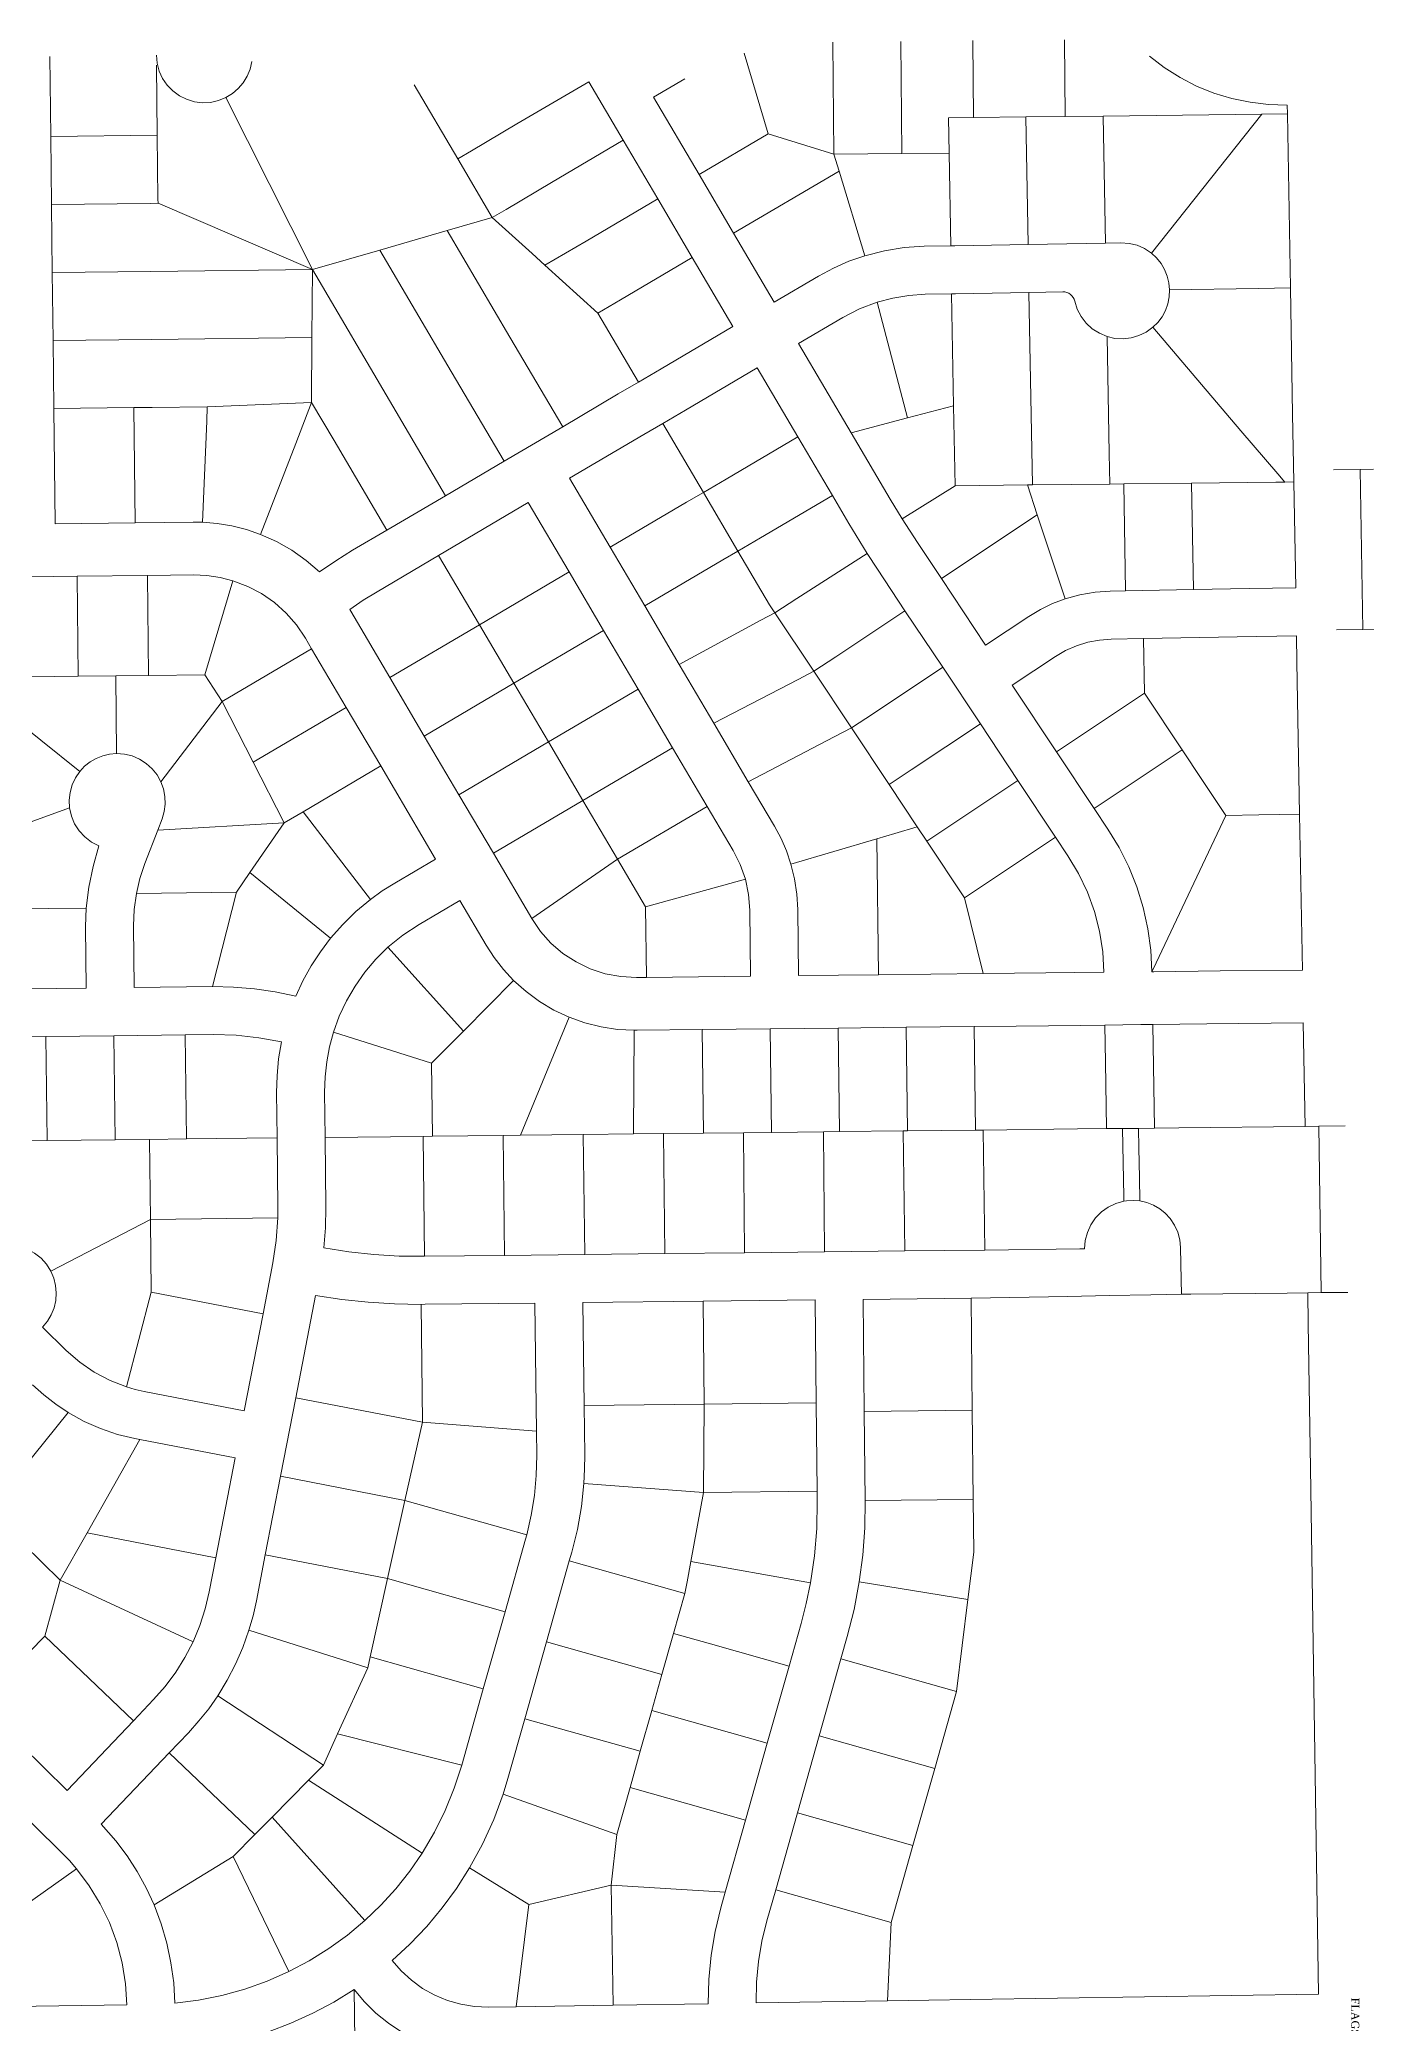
# Model space of a CAD drawing. Header units: feet. Extents: x 865220 to 2841409, y -2240498 to 948907.
# Drawn here: x 2831796 to 2833454, y 946157 to 948636 of the extents above; entities that cross this region are included whole.
import ezdxf

# ---------------------------------------------------------------- set-up
doc = ezdxf.new("R2010")
doc.units = ezdxf.units.FT
doc.header["$LTSCALE"] = 0.015
doc.header["$MEASUREMENT"] = 0
doc.layers.add('Dakota County Parcels', color=7, linetype='Continuous')
doc.layers.add('STREET NAME', color=7, linetype='Continuous')
doc.styles.get("Standard").update_dxf_attribs({"font": 'times.ttf'})

msp = doc.modelspace()

# ---------------------------------------------------------------- linework, layer by layer
at = {"layer": 'Dakota County Parcels', "lineweight": 5}
for p, q in [((2832873.4, 948494.1), (2832871.9, 948634)), ((2832962.9, 948539.1), (2832961.8, 948635.1)), ((2833077.5, 948540.4), (2833076.4, 948636.3)), ((2831809.7, 948515.4), (2831808.6, 948615.4)), ((2832706.1, 948518.5), (2832676.4, 948619.5)), ((2832788.4, 948493.1), (2832786.9, 948633.1)), ((2831942.7, 948516.9), (2831941.7, 948604.4)), ((2832563, 948564.3), (2832602, 948587.2)), ((2832263.7, 948580), (2832318.2, 948487.4)), ((2832481.9, 948583.8), (2832525.1, 948510.6)), ((2832563, 948564.3), (2832619.9, 948467.8)), ((2832962.9, 948539.1), (2832931.6, 948538.8)), ((2832931.6, 948538.8), (2832932.4, 948494.7)), ((2833028.3, 948539.8), (2832962.9, 948539.1)), ((2833077.5, 948540.4), (2833028.3, 948539.8)), ((2833028.3, 948539.8), (2833031.1, 948380.5)), ((2833124.9, 948540.9), (2833077.5, 948540.4)), ((2833323, 948543.2), (2833124.9, 948540.9)), ((2833124.9, 948540.9), (2833127.7, 948382.2)), ((2833323, 948543.2), (2833185.2, 948369.5)), ((2833355.1, 948543.5), (2833323, 948543.2)), ((2833355.1, 948543.5), (2833354.9, 948554.7)), ((2833358.9, 948326.3), (2833355.1, 948543.5)), ((2831809.7, 948515.4), (2831942.7, 948516.9)), ((2831810.7, 948430.4), (2831809.7, 948515.4)), ((2832525.1, 948510.6), (2832568.2, 948437.3)), ((2832619.9, 948467.8), (2832706.1, 948518.5)), ((2832706.1, 948518.5), (2832788.4, 948493.1)), ((2832318.2, 948487.4), (2832361.4, 948414.2)), ((2832788.4, 948493.1), (2832873.4, 948494.1)), ((2832788.4, 948493.1), (2832794.8, 948472.2)), ((2832873.4, 948494.1), (2832932.4, 948494.7)), ((2832932.4, 948494.7), (2832934.4, 948378.8)), ((2832619.9, 948467.8), (2832663, 948394.5)), ((2832663, 948394.5), (2832794.8, 948472.2)), ((2832794.8, 948472.2), (2832827.1, 948366.4)), ((2832568.2, 948437.3), (2832611.3, 948364.1)), ((2831811.6, 948345.4), (2831810.7, 948430.4)), ((2831943.7, 948431.9), (2832136.6, 948349)), ((2832305.1, 948397.9), (2832361.4, 948414.2)), ((2832220.8, 948373.5), (2832305.1, 948397.9)), ((2832663, 948394.5), (2832713.8, 948308.4)), ((2832136.6, 948349), (2832220.8, 948373.5)), ((2832611.3, 948364.1), (2832662.1, 948277.9)), ((2832901.2, 948378.2), (2832934.4, 948378.8)), ((2832934.4, 948378.8), (2832939.4, 948378.9)), ((2833031.1, 948380.5), (2832939.4, 948378.9)), ((2833127.7, 948382.2), (2833031.1, 948380.5)), ((2833146.9, 948382.5), (2833127.7, 948382.2)), ((2831812.6, 948260.4), (2831811.6, 948345.4)), ((2832136.1, 948264), (2832136.6, 948349)), ((2832427.3, 948354.4), (2832493.3, 948294.6)), ((2832713.8, 948308.4), (2832769, 948340.9)), ((2832935.5, 948318.8), (2832902.3, 948318.2)), ((2832940.5, 948318.9), (2832935.5, 948318.8)), ((2832935.5, 948318.8), (2832937.9, 948178.8)), ((2832940.5, 948318.9), (2833032.1, 948320.5)), ((2833032.1, 948320.5), (2833074.5, 948321.3)), ((2833032.1, 948320.5), (2833036.4, 948080)), ((2833207.9, 948323.6), (2833318.9, 948325.6)), ((2833318.9, 948325.6), (2833358.9, 948326.3)), ((2832493.3, 948294.6), (2832544, 948208.4)), ((2832744.2, 948256.7), (2832799.4, 948289.2)), ((2832842.3, 948308.3), (2832880.2, 948163.6)), ((2832135.7, 948183), (2832136.1, 948264)), ((2833129.8, 948265.4), (2833132.3, 948119)), ((2833186.9, 948276.9), (2833297, 948147.6)), ((2831813.6, 948175.4), (2831812.6, 948260.4)), ((2832744.2, 948256.7), (2832809.9, 948145.1)), ((2832692.5, 948226.2), (2832743.2, 948140.1)), ((2831813.6, 948175.4), (2831913.6, 948176.6)), ((2831815.2, 948031.5), (2831813.6, 948175.4)), ((2831915.2, 948032.6), (2831913.6, 948176.6)), ((2832005.2, 948177.6), (2832135.7, 948183)), ((2832809.9, 948145.1), (2832880.2, 948163.6)), ((2832880.2, 948163.6), (2832937.9, 948178.8)), ((2832937.9, 948178.8), (2832939.7, 948078.9)), ((2832376.2, 948109.6), (2832449.4, 948152.7)), ((2832574.5, 948156.7), (2832625.2, 948070.6)), ((2832743.2, 948140.1), (2832786.4, 948066.8)), ((2832809.9, 948145.1), (2832858.8, 948062.1)), ((2833132.3, 948119), (2833133, 948081)), ((2832303, 948066.5), (2832376.2, 948109.6)), ((2832458.1, 948088.2), (2832508.9, 948002.1)), ((2833412.9, 948098.7), (2833445.9, 948099.3)), ((2833445.9, 948099.3), (2833462.8, 948099.6)), ((2833449.4, 947899.3), (2833445.9, 948099.3)), ((2832229.7, 948023.4), (2832303, 948066.5)), ((2832625.2, 948070.6), (2832668.3, 947997.3)), ((2832786.4, 948066.8), (2832807.1, 948031.6)), ((2832873.5, 948037.7), (2832939.7, 948078.9)), ((2832939.7, 948078.9), (2833030.2, 948079.9)), ((2833030.2, 948079.9), (2833036.4, 948080)), ((2833042.5, 948042.6), (2833030.2, 948079.9)), ((2833036.4, 948080), (2833133, 948081)), ((2833133, 948081), (2833150.5, 948081.2)), ((2833150.5, 948081.2), (2833235.4, 948082.2)), ((2833152.8, 947947.6), (2833150.5, 948081.2)), ((2833237.8, 947949.1), (2833235.4, 948082.2)), ((2833351.7, 948083.5), (2833363.1, 948083.6)), ((2833363.1, 948083.6), (2833365.5, 947951.3)), ((2832294.4, 947991.8), (2832406.4, 948057.8)), ((2832406.4, 948057.8), (2832457.4, 947971.2)), ((2832858.8, 948062.1), (2832873.5, 948037.7)), ((2832922.7, 947962.9), (2833042.5, 948042.6)), ((2833042.5, 948042.6), (2833077.4, 947937.6)), ((2831815.2, 948031.5), (2831915.2, 948032.6)), ((2831915.2, 948032.6), (2831987.5, 948033.4)), ((2831999.3, 948033.2), (2831987.5, 948033.4)), ((2832186.9, 947998.2), (2832229.7, 948023.4)), ((2832807.1, 948031.6), (2832830.1, 947994.1)), ((2832873.5, 948037.7), (2832892.8, 948007.8)), ((2832217.4, 947946.5), (2832294.4, 947991.8)), ((2832294.4, 947991.8), (2832345.4, 947905.2)), ((2832508.9, 948002.1), (2832552, 947928.8)), ((2832668.3, 947997.3), (2832708, 947929.9)), ((2832830.1, 947994.1), (2832842.8, 947974.6)), ((2832892.8, 948007.8), (2832922.7, 947962.9)), ((2831754.7, 947964.8), (2831842.7, 947965.8)), ((2831842.7, 947965.8), (2831930.6, 947966.8)), ((2831844.1, 947840.8), (2831842.7, 947965.8)), ((2831930.6, 947966.8), (2831988.2, 947967.4)), ((2831932, 947841.8), (2831930.6, 947966.8)), ((2832345.4, 947905.2), (2832457.4, 947971.2)), ((2832457.4, 947971.2), (2832500.6, 947898)), ((2832842.8, 947974.6), (2832877.2, 947922.8)), ((2832002, 947842.6), (2832037.4, 947960.2)), ((2832922.7, 947962.9), (2832978, 947879.6)), ((2833133.8, 947947.2), (2833152.8, 947947.6)), ((2833152.8, 947947.6), (2833237.8, 947949.1)), ((2832184.7, 947922.1), (2832183.3, 947924.4)), ((2832184.7, 947922.1), (2832233.4, 947839.3)), ((2832552, 947928.8), (2832595.1, 947855.6)), ((2832708, 947929.9), (2832714.4, 947920.3)), ((2832714.4, 947920.3), (2832763.2, 947847)), ((2832877.2, 947922.8), (2832924.3, 947852.1)), ((2832978, 947879.6), (2833031.9, 947915.5)), ((2832233.4, 947839.3), (2832345.4, 947905.2)), ((2832345.4, 947905.2), (2832388.5, 947832)), ((2832388.5, 947832), (2832500.6, 947898)), ((2832500.6, 947898), (2832543.7, 947824.7)), ((2833416.4, 947898.8), (2833449.4, 947899.3)), ((2833449.4, 947899.3), (2833466.4, 947899.6)), ((2832023.7, 947809.2), (2832135.7, 947875.1)), ((2832127.8, 947888.6), (2832135.7, 947875.1)), ((2832135.7, 947875.1), (2832178.8, 947801.9)), ((2833011.2, 947829.7), (2833065.2, 947865.5)), ((2833134.9, 947887.2), (2833175.3, 947888)), ((2833176.5, 947819.5), (2833175.3, 947888)), ((2831756.1, 947839.8), (2831844.1, 947840.8)), ((2831844.1, 947840.8), (2831890.9, 947841.3)), ((2831890.9, 947841.3), (2831932, 947841.8)), ((2831892, 947744.2), (2831890.9, 947841.3)), ((2831932, 947841.8), (2832002, 947842.6)), ((2832002, 947842.6), (2832023.7, 947809.2)), ((2832595.1, 947855.6), (2832638.3, 947782.4)), ((2832763.2, 947847), (2832810.2, 947776.2)), ((2832924.3, 947852.1), (2832971.4, 947781.3)), ((2832233.4, 947839.3), (2832276.5, 947766.1)), ((2832276.5, 947766.1), (2832388.5, 947832)), ((2832388.5, 947832), (2832431.7, 947758.8)), ((2832431.7, 947758.8), (2832543.7, 947824.7)), ((2832543.7, 947824.7), (2832586.8, 947751.5)), ((2833011.2, 947829.7), (2833066.6, 947746.4)), ((2833066.6, 947746.4), (2833176.5, 947819.5)), ((2833176.5, 947819.5), (2833223.6, 947748.7)), ((2831947.4, 947708.9), (2832023.7, 947809.2)), ((2832023.7, 947809.2), (2832062.5, 947733.4)), ((2832062.5, 947733.4), (2832178.8, 947801.9)), ((2832178.8, 947801.9), (2832222, 947728.7)), ((2832276.5, 947766.1), (2832319.7, 947692.8)), ((2832638.3, 947782.4), (2832681.4, 947709.1)), ((2832810.2, 947776.2), (2832857.3, 947705.4)), ((2832971.4, 947781.3), (2833018.4, 947710.5)), ((2832319.7, 947692.8), (2832431.7, 947758.8)), ((2832431.7, 947758.8), (2832474.8, 947685.5)), ((2832474.8, 947685.5), (2832586.8, 947751.5)), ((2832586.8, 947751.5), (2832629.9, 947678.2)), ((2833066.6, 947746.4), (2833113.7, 947675.6)), ((2833113.7, 947675.6), (2833223.6, 947748.7)), ((2832062.5, 947733.4), (2832101.4, 947657.6)), ((2832124.9, 947671.5), (2832222, 947728.7)), ((2832290.5, 947612.3), (2832222, 947728.7)), ((2832319.7, 947692.8), (2832362.8, 947619.6)), ((2832681.4, 947709.1), (2832714.1, 947653.5)), ((2832857.3, 947705.4), (2832892.5, 947652.5)), ((2833018.4, 947710.5), (2833065.5, 947639.8)), ((2831720.8, 947635.4), (2831833.2, 947676.3)), ((2832101.4, 947657.6), (2832124.9, 947671.5)), ((2832124.9, 947671.5), (2832209.1, 947561.8)), ((2832362.8, 947619.6), (2832474.8, 947685.5)), ((2832474.8, 947685.5), (2832517.9, 947612.3)), ((2832517.9, 947612.3), (2832629.9, 947678.2)), ((2832629.9, 947678.2), (2832662.4, 947623)), ((2833113.7, 947675.6), (2833130.9, 947649.8)), ((2833373.8, 947473.7), (2833370.4, 947668.4)), ((2831927.1, 947606.7), (2831943.3, 947648.7)), ((2831943.3, 947648.7), (2831948.7, 947662.7)), ((2831943.3, 947648.7), (2832101.4, 947657.6)), ((2832058.6, 947595.6), (2832101.4, 947657.6)), ((2832892.5, 947652.5), (2832904.4, 947634.7)), ((2832362.8, 947619.6), (2832410.7, 947538.3)), ((2832734.7, 947606.1), (2832842.2, 947637.8)), ((2832844.1, 947467.8), (2832842.2, 947637.8)), ((2832904.4, 947634.7), (2832951.4, 947563.9)), ((2833065.5, 947639.8), (2833080.9, 947616.5)), ((2832041.6, 947570.9), (2832058.6, 947595.6)), ((2832058.6, 947595.6), (2832159.4, 947513.5)), ((2832239.5, 947582.4), (2832290.5, 947612.3)), ((2832410.7, 947538.3), (2832517.9, 947612.3)), ((2832517.9, 947612.3), (2832553.1, 947552.5)), ((2831916.6, 947569.5), (2832041.6, 947570.9)), ((2832011.9, 947453), (2832041.6, 947570.9)), ((2832553.1, 947552.5), (2832677.7, 947587.2)), ((2831758.8, 947550.1), (2831853.8, 947551.2)), ((2831853.8, 947551.2), (2831853.1, 947528.1)), ((2832270, 947530.7), (2832320.9, 947560.7)), ((2832320.9, 947560.7), (2832353.8, 947504.8)), ((2832554.1, 947464.5), (2832553.1, 947552.5)), ((2832684.1, 947466), (2832683.2, 947548.6)), ((2832744.1, 947466.7), (2832743.2, 947549.3)), ((2832951.4, 947563.9), (2832974.7, 947469.2)), ((2831853.9, 947451.2), (2831853.1, 947528.1)), ((2831913.9, 947451.9), (2831913.1, 947528.8)), ((2832325.4, 947397.5), (2832231.1, 947502.2)), ((2832844.1, 947467.8), (2832974.7, 947469.2)), ((2831721.9, 947449.7), (2831853.9, 947451.2)), ((2831913.9, 947451.9), (2832011.9, 947453)), ((2832325.4, 947397.5), (2832388, 947460.8)), ((2832541.6, 947464.4), (2832554.1, 947464.5)), ((2832554.1, 947464.5), (2832684.1, 947466)), ((2832744.1, 947466.7), (2832844.1, 947467.8)), ((2832162.9, 947395.9), (2832285.6, 947357.3)), ((2832285.6, 947357.3), (2832325.4, 947397.5)), ((2832396.6, 947267.3), (2832457.5, 947414.7)), ((2832537.9, 947268.9), (2832538.7, 947398.4)), ((2832538.7, 947398.4), (2832542.3, 947398.4)), ((2832542.3, 947398.4), (2832623.8, 947399.3)), ((2832623.8, 947399.3), (2832708.8, 947400.3)), ((2832625.3, 947269.9), (2832623.8, 947399.3)), ((2832708.8, 947400.3), (2832793.8, 947401.2)), ((2832710.3, 947270.8), (2832708.8, 947400.3)), ((2832793.8, 947401.2), (2832878.8, 947402.2)), ((2832795.3, 947271.8), (2832793.8, 947401.2)), ((2832878.8, 947402.2), (2832963.8, 947403.1)), ((2832880.3, 947272.7), (2832878.8, 947402.2)), ((2832965.2, 947273.7), (2832963.8, 947403.1)), ((2833189, 947276.2), (2833186.8, 947405.6)), ((2833377.2, 947278.3), (2833374.9, 947407.7)), ((2831722.5, 947389.7), (2831803.5, 947390.6)), ((2831803.5, 947390.6), (2831888.6, 947391.6)), ((2831805, 947260.7), (2831803.5, 947390.6)), ((2831888.6, 947391.6), (2831977.6, 947392.6)), ((2831890.1, 947261.6), (2831888.6, 947391.6)), ((2831977.6, 947392.6), (2832012.6, 947393)), ((2831979.1, 947262.6), (2831977.6, 947392.6)), ((2832286.6, 947266.1), (2832285.6, 947357.3)), ((2832092.5, 947263.9), (2832091.9, 947320.5)), ((2832152.5, 947264.6), (2832151.9, 947321.2)), ((2832625.3, 947269.9), (2832675.2, 947270.4)), ((2832675.2, 947270.4), (2832710.3, 947270.8)), ((2832676.8, 947120.5), (2832675.2, 947270.4)), ((2832710.3, 947270.8), (2832775.2, 947271.5)), ((2832775.2, 947271.5), (2832795.3, 947271.8)), ((2832776.8, 947121.6), (2832775.2, 947271.5)), ((2832795.3, 947271.8), (2832875.1, 947272.7)), ((2832875.1, 947272.7), (2832880.3, 947272.7)), ((2832876.8, 947122.7), (2832875.1, 947272.7)), ((2832880.3, 947272.7), (2832965.2, 947273.7)), ((2832965.2, 947273.7), (2832975.1, 947273.8)), ((2832976.8, 947123.8), (2832975.1, 947273.8)), ((2833169.1, 947275.9), (2833189, 947276.2)), ((2833189, 947276.2), (2833219.3, 947276.6)), ((2833219.3, 947276.6), (2833377.2, 947278.3)), ((2833377.2, 947278.3), (2833394.3, 947278.5)), ((2833394.3, 947278.5), (2833427.3, 947278.9)), ((2833394.3, 947278.5), (2833397.5, 947070.6)), ((2831771, 947260.3), (2831805, 947260.7)), ((2831805, 947260.7), (2831890.1, 947261.6)), ((2831890.1, 947261.6), (2831933.1, 947262.1)), ((2831933.1, 947262.1), (2831979.1, 947262.6)), ((2831934.2, 947162.1), (2831933.1, 947262.1)), ((2831979.1, 947262.6), (2832092.5, 947263.9)), ((2832093.5, 947176.5), (2832092.5, 947263.9)), ((2832152.5, 947264.6), (2832275.2, 947265.9)), ((2832153.5, 947177.2), (2832152.5, 947264.6)), ((2832275.2, 947265.9), (2832286.6, 947266.1)), ((2832276.9, 947116), (2832275.2, 947265.9)), ((2832286.6, 947266.1), (2832375.2, 947267.1)), ((2832375.2, 947267.1), (2832396.6, 947267.3)), ((2832376.9, 947117.1), (2832375.2, 947267.1)), ((2832396.6, 947267.3), (2832475.2, 947268.2)), ((2832475.2, 947268.2), (2832537.9, 947268.9)), ((2832476.9, 947118.2), (2832475.2, 947268.2)), ((2832537.9, 947268.9), (2832575.2, 947269.3)), ((2832575.2, 947269.3), (2832625.3, 947269.9)), ((2832576.9, 947119.3), (2832575.2, 947269.3)), ((2832093.4, 947163.9), (2832093.5, 947176.5)), ((2831809.7, 947097.5), (2831934.2, 947162.1)), ((2831934.2, 947162.1), (2832093.4, 947163.9)), ((2831935.2, 947071.3), (2831934.2, 947162.1)), ((2832676.8, 947120.5), (2832776.8, 947121.6)), ((2832776.8, 947121.6), (2832876.8, 947122.7)), ((2832876.8, 947122.7), (2832976.8, 947123.8)), ((2832087.3, 947108), (2832075, 947044.2)), ((2832276.9, 947116), (2832376.9, 947117.1)), ((2832376.9, 947117.1), (2832476.9, 947118.2)), ((2832476.9, 947118.2), (2832576.9, 947119.3)), ((2832576.9, 947119.3), (2832676.8, 947120.5)), ((2831904.5, 946952.7), (2831935.2, 947071.3)), ((2832075, 947044.2), (2831935.2, 947071.3)), ((2832115.8, 946939.3), (2832140.6, 947067.2)), ((2832272.4, 947055.9), (2832277.5, 947056)), ((2832274.1, 946908.6), (2832272.4, 947055.9)), ((2832277.5, 947056), (2832414.8, 947057.5)), ((2832474.8, 947058.2), (2832624.8, 947059.9)), ((2832476.3, 946929.6), (2832474.8, 947058.2)), ((2832624.8, 947059.9), (2832764.8, 947061.4)), ((2832626.2, 946931.3), (2832624.8, 947059.9)), ((2832766.2, 946932.9), (2832764.8, 947061.4)), ((2832824.8, 947062.1), (2832959.8, 947063.6)), ((2832826.3, 946922.1), (2832824.8, 947062.1)), ((2832961.3, 946923.7), (2832959.8, 947063.6)), ((2833380.5, 947070.4), (2833397.5, 947070.6)), ((2831829.1, 946998.3), (2831799.3, 947027.6)), ((2832075, 947044.2), (2832051.5, 946922.9)), ((2832051.5, 946922.9), (2831926.3, 946947.1)), ((2832096.8, 946841.1), (2832115.8, 946939.3)), ((2832115.8, 946939.3), (2832274.1, 946908.6)), ((2832626.2, 946931.3), (2832476.3, 946929.6)), ((2832477, 946868), (2832476.3, 946929.6)), ((2832626.2, 946931.3), (2832625.5, 946820.8)), ((2832766.2, 946932.9), (2832626.2, 946931.3)), ((2832767.5, 946822.4), (2832766.2, 946932.9)), ((2832961.3, 946923.7), (2832826.3, 946922.1)), ((2832962.6, 946812.2), (2832961.3, 946923.7)), ((2831732.8, 946798.4), (2831831.6, 946920.6)), ((2832274.1, 946908.6), (2832252.3, 946811)), ((2832416.6, 946897.4), (2832274.1, 946908.6)), ((2832827.6, 946810.7), (2832826.3, 946922.1)), ((2831855, 946770.5), (2831920.8, 946887.1)), ((2831914.8, 946888.2), (2831920.8, 946887.1)), ((2831920.8, 946887.1), (2832040.1, 946864)), ((2832417, 946867.3), (2832416.6, 946897.4)), ((2832040.1, 946864), (2832015.9, 946739.3)), ((2832077.7, 946742.8), (2832096.8, 946841.1)), ((2832096.8, 946841.1), (2832252.3, 946811)), ((2832475.9, 946832.2), (2832625.5, 946820.8)), ((2832252.3, 946811), (2832230.5, 946713.2)), ((2832252.3, 946811), (2832404.5, 946768)), ((2832625.5, 946820.8), (2832609.5, 946734.8)), ((2832625.5, 946820.8), (2832767.5, 946822.4)), ((2832767.6, 946810), (2832767.5, 946822.4)), ((2832827.6, 946810.7), (2832962.6, 946812.2)), ((2832963.3, 946746.2), (2832962.6, 946812.2)), ((2831775.5, 946756.3), (2831821.4, 946711.1)), ((2831821.4, 946711.1), (2831855, 946770.5)), ((2831855, 946770.5), (2832015.9, 946739.3)), ((2832377.4, 946671.8), (2832403.1, 946762.6)), ((2832403.1, 946762.6), (2832404.5, 946768)), ((2832015.9, 946739.3), (2832007.7, 946696.8)), ((2832066.6, 946685.3), (2832077.7, 946742.8)), ((2832077.7, 946742.8), (2832230.5, 946713.2)), ((2832429.2, 946634.3), (2832457.7, 946735.4)), ((2832457.7, 946735.4), (2832460.8, 946746.3)), ((2832602.1, 946694.6), (2832457.7, 946735.4)), ((2832609.5, 946734.8), (2832604.8, 946709.4)), ((2832759, 946707.8), (2832609.5, 946734.8)), ((2832955.9, 946687.3), (2832963.3, 946746.2)), ((2831802.4, 946641.1), (2831821.4, 946711.1)), ((2831821.4, 946711.1), (2831987.5, 946634.4)), ((2832208.7, 946615.3), (2832230.5, 946713.2)), ((2832230.5, 946713.2), (2832377.4, 946671.8)), ((2832604.8, 946709.4), (2832602.1, 946694.6)), ((2832955.9, 946687.3), (2832820.1, 946709)), ((2832587.9, 946644.6), (2832602.1, 946694.6)), ((2832941.5, 946572.3), (2832955.9, 946687.3)), ((2832350.2, 946575.3), (2832377.4, 946671.8)), ((2832747.3, 946657.1), (2832732.3, 946603.9)), ((2831719.7, 946557.2), (2831802.4, 946641.1)), ((2831802.4, 946641.1), (2831913.2, 946535.7)), ((2832057.3, 946648.7), (2832205.7, 946601.9)), ((2832402, 946538.1), (2832429.2, 946634.3)), ((2832573.5, 946593.6), (2832429.2, 946634.3)), ((2832573.5, 946593.6), (2832587.9, 946644.6)), ((2832634.3, 946631.6), (2832587.9, 946644.6)), ((2832732.3, 946603.9), (2832634.3, 946631.6)), ((2832805, 946640.8), (2832797.2, 946613)), ((2832168.1, 946519.1), (2832205.7, 946601.9)), ((2832205.7, 946601.9), (2832208.7, 946615.3)), ((2832208.7, 946615.3), (2832350.2, 946575.3)), ((2832732.3, 946603.9), (2832705.1, 946507.7)), ((2832797.2, 946613), (2832770, 946516.8)), ((2832941.5, 946572.3), (2832797.2, 946613)), ((2832560.8, 946548.4), (2832573.5, 946593.6)), ((2831830.1, 946448.4), (2831719.7, 946557.2)), ((2831938.2, 946562), (2831913.2, 946535.7)), ((2832018.3, 946566.7), (2832150.3, 946479.9)), ((2832323.2, 946479.9), (2832350.2, 946575.3)), ((2832914.4, 946476), (2832941.5, 946572.3)), ((2831913.2, 946535.7), (2831830.1, 946448.4)), ((2832381, 946463.6), (2832402, 946538.1)), ((2832546.3, 946497.4), (2832402, 946538.1)), ((2832546.3, 946497.4), (2832560.8, 946548.4)), ((2832705.1, 946507.7), (2832560.8, 946548.4)), ((2831957.6, 946495.3), (2831981.7, 946520.6)), ((2832168.1, 946519.1), (2832150.3, 946479.9)), ((2832168.1, 946519.1), (2832323.2, 946479.9)), ((2832705.1, 946507.7), (2832677.9, 946411.4)), ((2832770, 946516.8), (2832742.8, 946420.6)), ((2832914.4, 946476), (2832770, 946516.8)), ((2831872.7, 946406.2), (2831957.6, 946495.3)), ((2831957.6, 946495.3), (2832064.7, 946393.3)), ((2832150.3, 946479.9), (2832131.9, 946461.3)), ((2832533.6, 946452.2), (2832546.3, 946497.4)), ((2832131.9, 946461.3), (2832086.4, 946415.3)), ((2832131.9, 946461.3), (2832274, 946370.3)), ((2832374.9, 946443.9), (2832381, 946463.6)), ((2832517, 946393.6), (2832533.6, 946452.2)), ((2832677.9, 946411.4), (2832533.6, 946452.2)), ((2832887.2, 946379.8), (2832914.4, 946476)), ((2831753.2, 946439.9), (2831823.5, 946370.7)), ((2832517, 946393.6), (2832374.9, 946443.9)), ((2831872.7, 946406.2), (2831891, 946385.4)), ((2832086.4, 946415.3), (2832064.7, 946393.3)), ((2832086.4, 946415.3), (2832202.3, 946286)), ((2832677.9, 946411.4), (2832652.5, 946321.5)), ((2832742.8, 946420.6), (2832715.7, 946324.3)), ((2832887.2, 946379.8), (2832742.8, 946420.6)), ((2832064.7, 946393.3), (2832037.6, 946366)), ((2832510, 946330.1), (2832517, 946393.6)), ((2832860, 946283.6), (2832887.2, 946379.8)), ((2831938.7, 946305.6), (2832037.6, 946366)), ((2832037.6, 946366), (2832107.3, 946222.2)), ((2831761.4, 946293.5), (2831841.9, 946350.6)), ((2832407.3, 946306.1), (2832332.9, 946351.6)), ((2832407.3, 946306.1), (2832510, 946330.1)), ((2832512.3, 946180.2), (2832510, 946330.1)), ((2832510, 946330.1), (2832652.5, 946321.5)), ((2832391.1, 946178.3), (2832407.3, 946306.1)), ((2832652.5, 946321.5), (2832646.9, 946301.7)), ((2832715.7, 946324.3), (2832704.7, 946285.4)), ((2832860, 946283.6), (2832715.7, 946324.3)), ((2832855.3, 946185.5), (2832860, 946283.6)), ((2831763.1, 946178.5), (2831904.8, 946180.7)), ((2832192.2, 945975.2), (2832188.7, 946199.8)), ((2832512.3, 946180.2), (2832391.1, 946178.3)), ((2832631.3, 946182), (2832512.3, 946180.2)), ((2832855.3, 946185.5), (2832691.3, 946182.9)), ((2832907.1, 946186.3), (2832855.3, 946185.5)), ((2832959, 946187.1), (2832907.1, 946186.3)), ((2833394.1, 946193.8), (2832959, 946187.1)), ((2832391.1, 946178.3), (2832356.5, 946177.8))]:
    msp.add_line(p, q, dxfattribs=at)
for points in [[(2831941.6, 948616.8), (2831942.5, 948606.8), (2831945.2, 948597), (2831949.4, 948587.8), (2831955.2, 948579.5), (2831962.2, 948572.2), (2831970.4, 948566.3), (2831979.4, 948561.8), (2831989.1, 948558.8), (2831999.1, 948557.6), (2832009.2, 948558), (2832019.1, 948560.2), (2832028.5, 948563.9)], [(2832028.5, 948563.9), (2832036.7, 948568.9), (2832044, 948575.2), (2832050.3, 948582.5), (2832055.2, 948590.7), (2832058.8, 948599.6), (2832061, 948609)], [(2833182.8, 948615.7), (2833201.3, 948601.5), (2833221, 948589.1), (2833241.7, 948578.4), (2833263.3, 948569.6), (2833285.6, 948562.8), (2833308.4, 948558.1), (2833331.6, 948555.3), (2833354.9, 948554.7)], [(2832028.5, 948563.9), (2832082.4, 948456.7), (2832136.6, 948349)], [(2832318.2, 948487.4), (2832335.5, 948497.5), (2832392.3, 948531), (2832481.9, 948583.8)], [(2831943.7, 948431.9), (2831943.6, 948436.9), (2831942.7, 948516.9)], [(2832361.4, 948414.2), (2832378.6, 948424.3), (2832435.4, 948457.8), (2832525.1, 948510.6)], [(2832427.3, 948354.4), (2832478.6, 948384.5), (2832568.2, 948437.3)], [(2831810.7, 948430.4), (2831933.7, 948431.8), (2831943.7, 948431.9)], [(2832361.4, 948414.2), (2832411.1, 948369), (2832427.3, 948354.4)], [(2832305.1, 948397.9), (2832383.5, 948264.7), (2832449.4, 948152.7)], [(2832220.8, 948373.5), (2832310.2, 948221.6), (2832376.2, 948109.6)], [(2832493.3, 948294.6), (2832521.7, 948311.3), (2832611.3, 948364.1)], [(2832827.1, 948366.4), (2832807.1, 948359.4), (2832787.7, 948350.9), (2832769, 948340.9)], [(2832901.2, 948378.2), (2832876.2, 948376.6), (2832851.4, 948372.6), (2832827.1, 948366.4)], [(2833185.2, 948369.5), (2833176.6, 948375.2), (2833167.2, 948379.4), (2833157.2, 948381.8), (2833146.9, 948382.5)], [(2833207.9, 948323.6), (2833207.1, 948332.4), (2833205, 948340.9), (2833201.7, 948349.1), (2833197.2, 948356.7), (2833191.7, 948363.6), (2833185.2, 948369.5)], [(2831811.6, 948345.4), (2831934.6, 948346.8), (2832136.6, 948349)], [(2832136.6, 948349), (2832237, 948178.5), (2832303, 948066.5)], [(2832902.3, 948318.2), (2832882, 948316.8), (2832861.9, 948313.5), (2832842.3, 948308.3)], [(2833089.4, 948309.5), (2833088.6, 948312), (2833087.4, 948314.2), (2833085.9, 948316.3), (2833084, 948318), (2833081.9, 948319.4), (2833079.5, 948320.5), (2833077, 948321.1), (2833074.5, 948321.3)], [(2833186.9, 948276.9), (2833193.1, 948283.1), (2833198.4, 948290.1), (2833202.6, 948297.9), (2833205.6, 948306.2), (2833207.4, 948314.8), (2833207.9, 948323.6)], [(2833363.1, 948083.6), (2833361.6, 948168.5), (2833358.9, 948326.3)], [(2832842.3, 948308.3), (2832820.3, 948299.9), (2832799.4, 948289.2)], [(2833089.4, 948309.5), (2833092.5, 948299.6), (2833097.3, 948290.3), (2833103.7, 948282), (2833111.3, 948275), (2833120.1, 948269.4), (2833129.8, 948265.4)], [(2831812.6, 948260.4), (2831935.6, 948261.8), (2832136.1, 948264)], [(2832662.1, 948277.9), (2832572.4, 948225.1), (2832544, 948208.4)], [(2833129.8, 948265.4), (2833139.6, 948263.1), (2833149.7, 948262.6), (2833159.8, 948263.7), (2833169.5, 948266.6), (2833178.6, 948271), (2833186.9, 948276.9)], [(2832574.5, 948156.7), (2832602.9, 948173.4), (2832692.5, 948226.2)], [(2832449.4, 948152.7), (2832518.9, 948193.6), (2832544, 948208.4)], [(2831913.6, 948176.6), (2831936.5, 948176.8), (2832005.2, 948177.6)], [(2831999.3, 948033.2), (2832004.5, 948159.7), (2832005.2, 948177.6)], [(2832071.7, 948018.1), (2832115.8, 948131.8), (2832135.7, 948183)], [(2832135.7, 948183), (2832163.8, 948135.4), (2832229.7, 948023.4)], [(2832458.1, 948088.2), (2832550.9, 948142.8), (2832574.5, 948156.7)], [(2832625.2, 948070.6), (2832653.6, 948087.3), (2832743.2, 948140.1)], [(2833297, 948147.6), (2833343.1, 948093.7), (2833351.7, 948083.5)], [(2832508.9, 948002.1), (2832604.1, 948058.2), (2832625.2, 948070.6)], [(2832668.3, 947997.3), (2832696.7, 948014), (2832786.4, 948066.8)], [(2833235.4, 948082.2), (2833340.5, 948083.4), (2833351.7, 948083.5)], [(2832071.7, 948018.1), (2832054.1, 948024.1), (2832036.1, 948028.7), (2832017.8, 948031.7), (2831999.3, 948033.2)], [(2832145.6, 947971.2), (2832128.9, 947985.6), (2832110.9, 947998.3), (2832091.8, 948009.2), (2832071.7, 948018.1)], [(2832186.9, 947998.2), (2832166, 947985.1), (2832145.6, 947971.2)], [(2832552, 947928.8), (2832649.4, 947986.2), (2832668.3, 947997.3)], [(2832714.4, 947920.3), (2832742.2, 947938), (2832830.1, 947994.1)], [(2832037.4, 947960.2), (2832021.3, 947964.3), (2832004.8, 947966.7), (2831988.2, 947967.4)], [(2832127.8, 947888.6), (2832116.8, 947904.9), (2832103.9, 947919.7), (2832089.3, 947932.8), (2832073.2, 947944.1), (2832055.8, 947953.2), (2832037.4, 947960.2)], [(2832217.4, 947946.5), (2832200.1, 947935.8), (2832183.3, 947924.4)], [(2833133.8, 947947.2), (2833114.7, 947945.9), (2833095.8, 947942.7), (2833077.4, 947937.6)], [(2833237.8, 947949.1), (2833307.4, 947950.3), (2833365.5, 947951.3)], [(2832595.1, 947855.6), (2832696.9, 947910.8), (2832714.4, 947920.3)], [(2832763.2, 947847), (2832790.6, 947865.3), (2832877.2, 947922.8)], [(2833077.4, 947937.6), (2833061.6, 947931.6), (2833046.4, 947924.2), (2833031.9, 947915.5)], [(2833175.3, 947888), (2833292.4, 947890), (2833366.4, 947891.3)], [(2833370.4, 947668.4), (2833367, 947858.6), (2833366.4, 947891.3)], [(2833134.9, 947887.2), (2833120.1, 947886.1), (2833105.6, 947883.4), (2833091.5, 947879), (2833077.9, 947873), (2833065.2, 947865.5)], [(2832638.3, 947782.4), (2832743.5, 947836.8), (2832763.2, 947847)], [(2832810.2, 947776.2), (2832837.7, 947794.5), (2832924.3, 947852.1)], [(2831700, 947839.2), (2831748.5, 947800.2), (2831845.9, 947721.8)], [(2832681.4, 947709.1), (2832788.6, 947765), (2832810.2, 947776.2)], [(2832857.3, 947705.4), (2832884.8, 947723.7), (2832971.4, 947781.3)], [(2831892, 947744.2), (2831883.2, 947743.5), (2831874.7, 947741.5), (2831866.5, 947738.2), (2831858.9, 947733.8), (2831852, 947728.3), (2831845.9, 947721.8)], [(2831947.4, 947708.9), (2831942.6, 947717.6), (2831936.4, 947725.3), (2831929, 947732), (2831920.7, 947737.3), (2831911.5, 947741.2), (2831901.9, 947743.5), (2831892, 947744.2)], [(2833223.6, 947748.7), (2833248.1, 947711.9), (2833278.1, 947666.8)], [(2831845.9, 947721.8), (2831840.5, 947713.8), (2831836.4, 947705), (2831833.8, 947695.7), (2831832.7, 947686), (2831833.2, 947676.3)], [(2831948.7, 947662.7), (2831951.4, 947671.8), (2831952.6, 947681.2), (2831952.3, 947690.7), (2831950.6, 947700), (2831947.4, 947708.9)], [(2832904.4, 947634.7), (2832931.8, 947652.9), (2833018.4, 947710.5)], [(2831833.2, 947676.3), (2831835.5, 947666.1), (2831839.5, 947656.5), (2831845.1, 947647.7), (2831852.2, 947640), (2831860.5, 947633.6), (2831869.8, 947628.8)], [(2833185.8, 947471.6), (2833191.1, 947482.9), (2833278.1, 947666.8)], [(2833278.1, 947666.8), (2833319.5, 947667.5), (2833370.4, 947668.4)], [(2832734.7, 947606.1), (2832729.1, 947622.5), (2832722.3, 947638.3), (2832714.1, 947653.5)], [(2832842.2, 947637.8), (2832864.6, 947644.3), (2832892.5, 947652.5)], [(2833185.8, 947471.6), (2833184.4, 947498.6), (2833180.8, 947525.3), (2833175, 947551.7), (2833167, 947577.5), (2833157, 947602.5), (2833144.9, 947626.7), (2833130.9, 947649.8)], [(2831869.8, 947628.8), (2831862.6, 947603.3), (2831857.2, 947577.4), (2831853.8, 947551.2)], [(2832677.7, 947587.2), (2832671.2, 947605.6), (2832662.4, 947623)], [(2832951.4, 947563.9), (2832978.9, 947582.2), (2833065.5, 947639.8)], [(2831927.1, 947606.7), (2831921, 947588.3), (2831916.6, 947569.5)], [(2832743.2, 947549.3), (2832742.1, 947568.5), (2832739.2, 947587.5), (2832734.7, 947606.1)], [(2833125.8, 947470.9), (2833124.3, 947496.6), (2833120.3, 947522.1), (2833113.9, 947547), (2833105.2, 947571.2), (2833094.1, 947594.4), (2833080.9, 947616.5)], [(2831916.6, 947569.5), (2831913.8, 947549.3), (2831913.1, 947528.8)], [(2832239.5, 947582.4), (2832224, 947572.5), (2832209.1, 947561.8)], [(2832683.2, 947548.6), (2832681.7, 947568.1), (2832677.7, 947587.2)], [(2832209.1, 947561.8), (2832191, 947546.7), (2832174.6, 947530.7), (2832159.4, 947513.5)], [(2832270, 947530.7), (2832249.8, 947517.4), (2832231.1, 947502.2)], [(2832410.7, 947538.3), (2832421.7, 947522), (2832434.8, 947507.4), (2832449.7, 947494.5), (2832466.2, 947483.8), (2832483.9, 947475.2), (2832502.6, 947469.1), (2832521.9, 947465.5), (2832541.6, 947464.4)], [(2832159.4, 947513.5), (2832146.6, 947496.6), (2832135, 947478.9), (2832124.7, 947460.4), (2832115.8, 947441.2)], [(2832231.1, 947502.2), (2832216, 947487.2), (2832202.2, 947471), (2832189.9, 947453.6), (2832179.3, 947435.2), (2832170.2, 947415.9), (2832162.9, 947395.9)], [(2832353.8, 947504.8), (2832363.9, 947489.2), (2832375.4, 947474.5), (2832388, 947460.8)], [(2832974.7, 947469.2), (2833053.4, 947470.1), (2833125.8, 947470.9), (2833125.8, 947470.9)], [(2833185.8, 947471.6), (2833188.3, 947471.6), (2833271, 947472.6), (2833373.8, 947473.7)], [(2832115.8, 947441.2), (2832090.1, 947446.6), (2832064.2, 947450.3), (2832038.1, 947452.5), (2832011.9, 947453)], [(2832388, 947460.8), (2832403.6, 947446.8), (2832420.5, 947434.4), (2832438.5, 947423.7), (2832457.5, 947414.7)], [(2832162.9, 947395.9), (2832158, 947377.6), (2832154.5, 947359), (2832152.4, 947340.2), (2832151.9, 947321.2)], [(2832457.5, 947414.7), (2832477.1, 947407.7), (2832497.3, 947402.7), (2832517.9, 947399.5), (2832538.7, 947398.4)], [(2832963.8, 947403.1), (2833016, 947403.7), (2833097, 947404.6), (2833126.8, 947405)], [(2833126.8, 947405), (2833171.9, 947405.5), (2833186.8, 947405.6)], [(2833129, 947275.5), (2833127.6, 947358.6), (2833126.8, 947405)], [(2833186.8, 947405.6), (2833254.5, 947406.4), (2833374.9, 947407.7)], [(2832097.9, 947383.8), (2832069.7, 947389.1), (2832041.2, 947392.2), (2832012.6, 947393)], [(2832097.9, 947383.8), (2832094.4, 947362.8), (2832092.4, 947341.7), (2832091.9, 947320.5)], [(2832975.1, 947273.8), (2833092.6, 947275.1), (2833129, 947275.5)], [(2833129, 947275.5), (2833134.2, 947275.6), (2833149.1, 947275.7)], [(2833149.1, 947275.7), (2833152.8, 947275.8), (2833169.1, 947275.9)], [(2833149.1, 947275.7), (2833150.5, 947190.9), (2833150.5, 947184.9)], [(2833170.5, 947185.2), (2833170.1, 947214.2), (2833169.5, 947251.5), (2833169.1, 947275.9)], [(2832150.8, 947126.4), (2832153, 947151.7), (2832153.5, 947177.2)], [(2833150.5, 947184.9), (2833140.5, 947182), (2833131.1, 947177.5), (2833122.6, 947171.4), (2833115.3, 947163.9), (2833109.4, 947155.3), (2833105.1, 947145.8), (2833102.5, 947135.7), (2833101.7, 947125.2)], [(2833150.5, 947184.9), (2833154.2, 947185.4), (2833162.8, 947185.9), (2833170.5, 947185.2)], [(2833170.5, 947185.2), (2833179.3, 947183.2), (2833187.7, 947179.9), (2833195.5, 947175.4), (2833202.5, 947169.8), (2833208.7, 947163.2), (2833214.1, 947155), (2833218.2, 947146.1), (2833220.7, 947136.6), (2833221.7, 947126.8)], [(2832087.3, 947108), (2832091.5, 947135.8), (2832093.4, 947163.9)], [(2831760.9, 947129.5), (2831770.9, 947127.9), (2831780.5, 947124.7), (2831789.5, 947119.8), (2831797.5, 947113.6), (2831804.3, 947106.1), (2831809.7, 947097.5)], [(2832150.8, 947126.4), (2832182.1, 947121.5), (2832213.6, 947118.2), (2832245.2, 947116.3), (2832276.9, 947116)], [(2832976.8, 947123.8), (2833095.7, 947125.2), (2833101.7, 947125.2)], [(2833222.6, 947068.6), (2833222.3, 947086.4), (2833221.7, 947126.8)], [(2831809.7, 947097.5), (2831813.4, 947088.8), (2831815.7, 947079.7), (2831816.6, 947070.3), (2831815.9, 947060.9), (2831813.8, 947051.6), (2831810.3, 947042.9), (2831805.4, 947034.8), (2831799.3, 947027.6)], [(2832140.6, 947067.2), (2832173.3, 947062.2), (2832206.2, 947058.6), (2832239.3, 947056.5), (2832272.4, 947055.9)], [(2832416.6, 946897.4), (2832416.3, 946928.9), (2832414.8, 947057.5)], [(2832959.8, 947063.6), (2833080.6, 947065.9), (2833132.4, 947066.9), (2833184.3, 947067.9), (2833222.6, 947068.6)], [(2833222.6, 947068.6), (2833234.4, 947068.7), (2833354.8, 947070.1), (2833380.5, 947070.4)], [(2833394.1, 946193.8), (2833383.9, 946851.2), (2833381.1, 947031.8), (2833380.5, 947070.4)], [(2833397.5, 947070.6), (2833430.5, 947070.9), (2833430.5, 947070.9)], [(2831904.5, 946952.7), (2831883.8, 946960.7), (2831864.1, 946971.1), (2831845.8, 946983.6), (2831829.1, 946998.3)], [(2831831.6, 946920.6), (2831815.9, 946931.1), (2831801, 946942.8), (2831787, 946955.5)], [(2831926.3, 946947.1), (2831915.3, 946949.6), (2831904.5, 946952.7)], [(2831914.8, 946888.2), (2831893, 946893.5), (2831871.8, 946900.7), (2831851.2, 946909.7), (2831831.6, 946920.6)], [(2832404.5, 946768), (2832410.2, 946792.5), (2832414.1, 946817.2), (2832416.4, 946842.2), (2832417, 946867.3)], [(2832475.9, 946832.2), (2832476.8, 946850.1), (2832477, 946868)], [(2832460.8, 946746.3), (2832467.8, 946774.6), (2832472.8, 946803.3), (2832475.9, 946832.2)], [(2832767.6, 946810), (2832766.9, 946775.8), (2832764, 946741.6), (2832759, 946707.8)], [(2832827.6, 946810.7), (2832827, 946776.7), (2832824.5, 946742.7), (2832820.1, 946709)], [(2832759, 946707.8), (2832753.8, 946682.3), (2832747.3, 946657.1)], [(2832820.1, 946709), (2832813.6, 946674.7), (2832805, 946640.8)], [(2831987.5, 946634.4), (2831995.9, 946654.6), (2832002.7, 946675.4), (2832007.7, 946696.8)], [(2832057.3, 946648.7), (2832062.5, 946666.9), (2832066.6, 946685.3)], [(2831938.2, 946562), (2831952.7, 946578.5), (2831965.8, 946596.2), (2831977.4, 946614.8), (2831987.5, 946634.4)], [(2832018.3, 946566.7), (2832030.2, 946586.2), (2832040.6, 946606.4), (2832049.7, 946627.3), (2832057.3, 946648.7)], [(2831981.7, 946520.6), (2831994.8, 946535.3), (2832007, 946550.6), (2832018.3, 946566.7)], [(2832274, 946370.3), (2832289.3, 946396.3), (2832302.6, 946423.3), (2832314, 946451.2), (2832323.2, 946479.9)], [(2832332.9, 946351.6), (2832349.1, 946381.3), (2832363.2, 946412.2), (2832374.9, 946443.9)], [(2831938.7, 946305.6), (2831928.9, 946326.8), (2831917.7, 946347.2), (2831905, 946366.7), (2831891, 946385.4)], [(2831823.5, 946370.7), (2831833, 946360.9), (2831841.9, 946350.6)], [(2832202.3, 946286), (2832222.3, 946305.2), (2832241, 946325.7), (2832258.3, 946347.5), (2832274, 946370.3)], [(2831904.8, 946180.7), (2831903.1, 946207), (2831898.9, 946233.1), (2831892.1, 946258.6), (2831883, 946283.3), (2831871.5, 946307), (2831857.8, 946329.5), (2831841.9, 946350.6)], [(2832236.5, 946236.1), (2832258.6, 946256.6), (2832279.5, 946278.5), (2832298.8, 946301.7), (2832316.7, 946326.1), (2832332.9, 946351.6)], [(2831938.7, 946305.6), (2831947.6, 946282), (2831954.7, 946257.7), (2831959.9, 946233), (2831963.3, 946208), (2831964.7, 946182.8)], [(2832202.3, 946286), (2832180.3, 946267.6), (2832157, 946250.8), (2832132.7, 946235.6), (2832107.3, 946222.2)], [(2832646.9, 946301.7), (2832639.8, 946272.3), (2832634.8, 946242.5), (2832631.9, 946212.3), (2832631.3, 946182)], [(2832704.7, 946285.4), (2832698.5, 946260.3), (2832694.3, 946234.7), (2832691.8, 946208.9), (2832691.3, 946182.9)], [(2832356.5, 946177.8), (2832339.2, 946178.5), (2832322.2, 946181.3), (2832305.5, 946186), (2832289.5, 946192.6), (2832274.4, 946201.1), (2832260.4, 946211.3), (2832247.7, 946223), (2832236.5, 946236.1)], [(2831964.7, 946182.8), (2831994.2, 946186.5), (2832023.4, 946192.3), (2832052, 946200.2), (2832080.1, 946210.2), (2832107.3, 946222.2)], [(2832081.9, 946146.9), (2832109.8, 946157.6), (2832137, 946170), (2832163.3, 946184), (2832188.7, 946199.8)], [(2832304.4, 946123.8), (2832285.1, 946129.6), (2832266.4, 946137.2), (2832248.6, 946146.6), (2832231.8, 946157.6), (2832216.1, 946170.3), (2832201.7, 946184.4), (2832188.7, 946199.8)]]:
    msp.add_lwpolyline(points, dxfattribs=at)

# ---------------------------------------------------------------- texts
at = {"layer": 'STREET NAME', "lineweight": 5, "ltscale": 40, "insert": (2833444.9, 946189.5), "char_height": 10, "attachment_point": 1, "rotation": 270}
msp.add_mtext('FLAGSTAFF AVE', dxfattribs=at)

doc.saveas('drawing.dxf')
